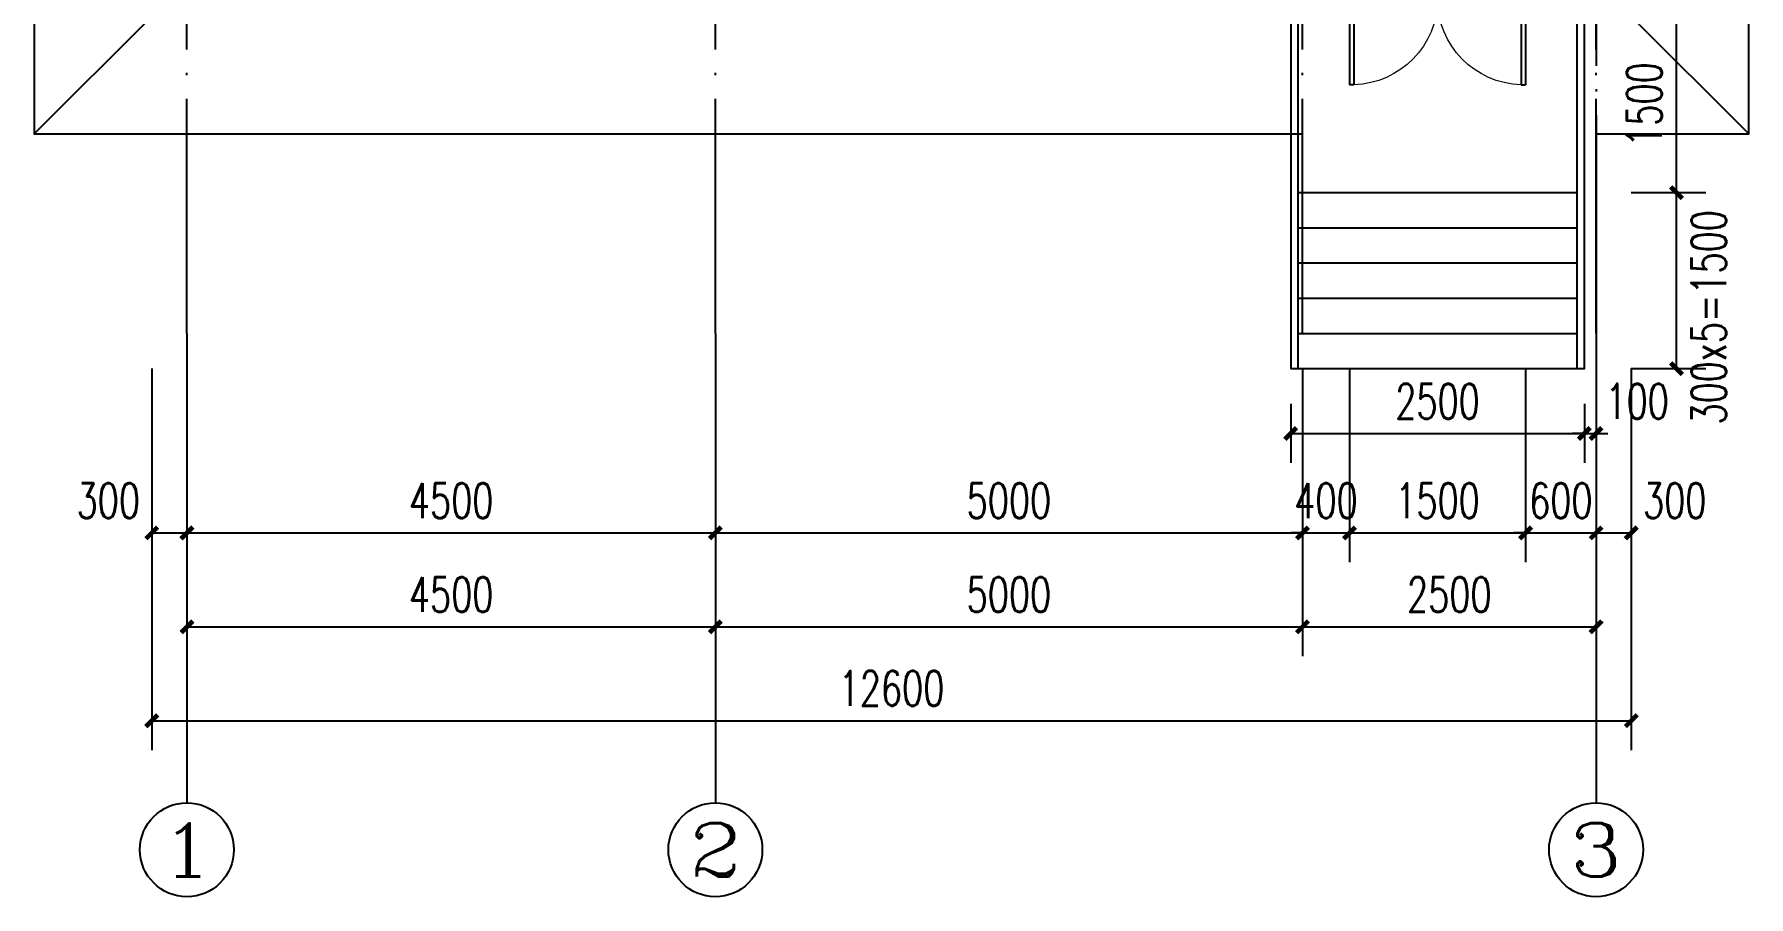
# Model space of a CAD drawing. Extents: x 5066963 to 5185393, y -485691 to -238129.
# Drawn here: x 5114047 to 5128647, y -398160 to -390811 of the extents above; entities that cross this region are included whole.
import ezdxf
from ezdxf.enums import TextEntityAlignment as Align

# ---------------------------------------------------------------- set-up
doc = ezdxf.new("R2010")
doc.units = 0
doc.header["$LTSCALE"] = 1000
doc.header["$MEASUREMENT"] = 0
doc.linetypes.add('DOTE', pattern=[2.42, 2, -0.2, 0.02, -0.2])
doc.layers.get('0').update_dxf_attribs({"linetype": 'CONTINUOUS'})
doc.layers.get('Defpoints').update_dxf_attribs({"linetype": 'CONTINUOUS'})
for name, color, linetype in [('AXIS', 3, 'CONTINUOUS'), ('AXIS_TEXT', 7, 'CONTINUOUS'), ('DOTE', 252, 'CONTINUOUS'), ('PUB_DIM', 3, 'CONTINUOUS'), ('STAIR', 5, 'CONTINUOUS'), ('WINDOW', 4, 'CONTINUOUS'), ('WINDOW_TEXT', 7, 'CONTINUOUS')]:
    doc.layers.add(name, color=color, linetype=linetype)
doc.styles.add('_TCH_AXIS', font='COMPLEX', dxfattribs={"bigfont": 'GBCBIG'})
doc.styles.add('_TCH_DIM_T3', font='SIMPLEX', dxfattribs={"width": 0.705882, "bigfont": 'GBCBIG'})
doc.styles.add('_TCH_WINDOW', font='SIMPLEX', dxfattribs={"height": 3.5, "bigfont": 'GBCBIG'})
doc.styles.add('COMPLEX', font='COMPLEX')
doc.dimstyles.new('_TCH_ARCH&&100', dxfattribs={"dimtxt": 297.5, "dimasz": 100, "dimexe": 250, "dimexo": 300, "dimgap": 126.25, "dimtad": 1, "dimdec": 0, "dimzin": 0, "dimdsep": 46, "dimtxsty": '_TCH_DIM_T3', "dimblk": 'ARCHTICK', "dimcen": 0.09, "dimclrt": 7, "dimazin": 2, "dimtfac": 1, "dimtdec": 0, "dimtix": 1, "dimtmove": 2, "dimatfit": 3, "dimfxl": 0, "dimtolj": 1, "dimtzin": 0, "dimarcsym": 0})

# ---------------------------------------------------------------- blocks, each defined once
blk = doc.blocks.new('_ArchTick')
at = {"color": 0, "linetype": 'ByBlock', "const_width": 0.4}
blk.add_lwpolyline([(-0.5, -0.5), (0.5, 0.5)], dxfattribs=at)
blk = doc.blocks.new('*D42')
at = {"layer": 'Defpoints', "color": 0}
for p in [(5124747, -393660), (5127247, -393660), (5127247, -394213)]:
    blk.add_point(p, dxfattribs=at)
at = {"layer": 'PUB_DIM', "color": 0, "lineweight": -2}
for p, q in [((5124747, -393960), (5124747, -394463)), ((5127247, -393960), (5127247, -394463)), ((5124747, -394213), (5127247, -394213))]:
    blk.add_line(p, q, dxfattribs=at)
at = {"layer": 'PUB_DIM', "color": 0, "lineweight": -2, "xscale": 100, "yscale": 100, "zscale": 100, "rotation": 180}
blk.add_blockref('_ArchTick', (5124747, -394213), dxfattribs=at)
at = {"layer": 'PUB_DIM', "color": 0, "lineweight": -2, "xscale": 100, "yscale": 100, "zscale": 100}
blk.add_blockref('_ArchTick', (5127247, -394213), dxfattribs=at)
at = {"layer": 'PUB_DIM', "color": 7, "insert": (5125997, -393938), "char_height": 297.5, "attachment_point": 5, "style": '_TCH_DIM_T3'}
blk.add_mtext('\\A1;2500', dxfattribs=at)
blk = doc.blocks.new('*D43')
at = {"layer": 'Defpoints', "color": 0}
for p in [(5127247, -393660), (5127347, -393660), (5127347, -394213)]:
    blk.add_point(p, dxfattribs=at)
at = {"layer": 'PUB_DIM', "color": 0, "lineweight": -2}
for p, q in [((5127247, -393960), (5127247, -394463)), ((5127347, -393960), (5127347, -394463)), ((5127247, -394213), (5127147, -394213)), ((5127247, -394213), (5127347, -394213)), ((5127347, -394213), (5127447, -394213))]:
    blk.add_line(p, q, dxfattribs=at)
at = {"layer": 'PUB_DIM', "color": 0, "lineweight": -2, "xscale": 100, "yscale": 100, "zscale": 100}
blk.add_blockref('_ArchTick', (5127247, -394213), dxfattribs=at)
at = {"layer": 'PUB_DIM', "color": 0, "lineweight": -2, "xscale": 100, "yscale": 100, "zscale": 100, "rotation": 180}
blk.add_blockref('_ArchTick', (5127347, -394213), dxfattribs=at)
at = {"layer": 'PUB_DIM', "color": 7, "insert": (5127697, -393938), "char_height": 297.5, "attachment_point": 5, "style": '_TCH_DIM_T3'}
blk.add_mtext('\\A1;100', dxfattribs=at)
blk = doc.blocks.new('*D49')
at = {"layer": 'AXIS', "color": 0, "lineweight": -2}
for p, q in [((5115047, -393660), (5115047, -395310)), ((5115347, -393660), (5115347, -395310)), ((5115047, -395060), (5115347, -395060))]:
    blk.add_line(p, q, dxfattribs=at)
at = {"layer": 'Defpoints', "color": 0}
for p in [(5115047, -393360), (5115347, -393360), (5115347, -395060)]:
    blk.add_point(p, dxfattribs=at)
at = {"layer": 'AXIS', "color": 0, "lineweight": -2, "xscale": 100, "yscale": 100, "zscale": 100, "rotation": 180}
blk.add_blockref('_ArchTick', (5115047, -395060), dxfattribs=at)
at = {"layer": 'AXIS', "color": 0, "lineweight": -2, "xscale": 100, "yscale": 100, "zscale": 100}
blk.add_blockref('_ArchTick', (5115347, -395060), dxfattribs=at)
at = {"layer": 'AXIS', "color": 7, "insert": (5114677, -394785), "char_height": 297.5, "attachment_point": 5, "style": '_TCH_DIM_T3'}
blk.add_mtext('\\A1;300', dxfattribs=at)
blk = doc.blocks.new('*D50')
at = {"layer": 'AXIS', "color": 0, "lineweight": -2}
for p, q in [((5115347, -393660), (5115347, -395310)), ((5119847, -393660), (5119847, -395310)), ((5115347, -395060), (5119847, -395060))]:
    blk.add_line(p, q, dxfattribs=at)
at = {"layer": 'Defpoints', "color": 0}
for p in [(5115347, -393360), (5119847, -393360), (5119847, -395060)]:
    blk.add_point(p, dxfattribs=at)
at = {"layer": 'AXIS', "color": 0, "lineweight": -2, "xscale": 100, "yscale": 100, "zscale": 100, "rotation": 180}
blk.add_blockref('_ArchTick', (5115347, -395060), dxfattribs=at)
at = {"layer": 'AXIS', "color": 0, "lineweight": -2, "xscale": 100, "yscale": 100, "zscale": 100}
blk.add_blockref('_ArchTick', (5119847, -395060), dxfattribs=at)
at = {"layer": 'AXIS', "color": 7, "insert": (5117597, -394785), "char_height": 297.5, "attachment_point": 5, "style": '_TCH_DIM_T3'}
blk.add_mtext('\\A1;4500', dxfattribs=at)
blk = doc.blocks.new('*D51')
at = {"layer": 'AXIS', "color": 0, "lineweight": -2}
for p, q in [((5119847, -393660), (5119847, -395310)), ((5124847, -393660), (5124847, -395310)), ((5119847, -395060), (5124847, -395060))]:
    blk.add_line(p, q, dxfattribs=at)
at = {"layer": 'Defpoints', "color": 0}
for p in [(5119847, -393360), (5124847, -393360), (5124847, -395060)]:
    blk.add_point(p, dxfattribs=at)
at = {"layer": 'AXIS', "color": 0, "lineweight": -2, "xscale": 100, "yscale": 100, "zscale": 100, "rotation": 180}
blk.add_blockref('_ArchTick', (5119847, -395060), dxfattribs=at)
at = {"layer": 'AXIS', "color": 0, "lineweight": -2, "xscale": 100, "yscale": 100, "zscale": 100}
blk.add_blockref('_ArchTick', (5124847, -395060), dxfattribs=at)
at = {"layer": 'AXIS', "color": 7, "insert": (5122347, -394785), "char_height": 297.5, "attachment_point": 5, "style": '_TCH_DIM_T3'}
blk.add_mtext('\\A1;5000', dxfattribs=at)
blk = doc.blocks.new('*D52')
at = {"layer": 'AXIS', "color": 0, "lineweight": -2}
for p, q in [((5124847, -393660), (5124847, -395310)), ((5125247, -393660), (5125247, -395310)), ((5124847, -395060), (5124747, -395060)), ((5124847, -395060), (5125247, -395060)), ((5125247, -395060), (5125347, -395060))]:
    blk.add_line(p, q, dxfattribs=at)
at = {"layer": 'Defpoints', "color": 0}
for p in [(5124847, -393360), (5125247, -393360), (5125247, -395060)]:
    blk.add_point(p, dxfattribs=at)
at = {"layer": 'AXIS', "color": 0, "lineweight": -2, "xscale": 100, "yscale": 100, "zscale": 100}
blk.add_blockref('_ArchTick', (5124847, -395060), dxfattribs=at)
at = {"layer": 'AXIS', "color": 0, "lineweight": -2, "xscale": 100, "yscale": 100, "zscale": 100, "rotation": 180}
blk.add_blockref('_ArchTick', (5125247, -395060), dxfattribs=at)
at = {"layer": 'AXIS', "color": 7, "insert": (5125047, -394785), "char_height": 297.5, "attachment_point": 5, "style": '_TCH_DIM_T3'}
blk.add_mtext('\\A1;400', dxfattribs=at)
blk = doc.blocks.new('*D53')
at = {"layer": 'AXIS', "color": 0, "lineweight": -2}
for p, q in [((5125247, -393660), (5125247, -395310)), ((5126747, -393660), (5126747, -395310)), ((5125247, -395060), (5126747, -395060))]:
    blk.add_line(p, q, dxfattribs=at)
at = {"layer": 'Defpoints', "color": 0}
for p in [(5125247, -393360), (5126747, -393360), (5126747, -395060)]:
    blk.add_point(p, dxfattribs=at)
at = {"layer": 'AXIS', "color": 0, "lineweight": -2, "xscale": 100, "yscale": 100, "zscale": 100, "rotation": 180}
blk.add_blockref('_ArchTick', (5125247, -395060), dxfattribs=at)
at = {"layer": 'AXIS', "color": 0, "lineweight": -2, "xscale": 100, "yscale": 100, "zscale": 100}
blk.add_blockref('_ArchTick', (5126747, -395060), dxfattribs=at)
at = {"layer": 'AXIS', "color": 7, "insert": (5125997, -394785), "char_height": 297.5, "attachment_point": 5, "style": '_TCH_DIM_T3'}
blk.add_mtext('\\A1;1500', dxfattribs=at)
blk = doc.blocks.new('*D54')
at = {"layer": 'AXIS', "color": 0, "lineweight": -2}
for p, q in [((5126747, -393660), (5126747, -395310)), ((5127347, -393660), (5127347, -395310)), ((5126747, -395060), (5126647, -395060)), ((5126747, -395060), (5127347, -395060)), ((5127347, -395060), (5127447, -395060))]:
    blk.add_line(p, q, dxfattribs=at)
at = {"layer": 'Defpoints', "color": 0}
for p in [(5126747, -393360), (5127347, -393360), (5127347, -395060)]:
    blk.add_point(p, dxfattribs=at)
at = {"layer": 'AXIS', "color": 0, "lineweight": -2, "xscale": 100, "yscale": 100, "zscale": 100}
blk.add_blockref('_ArchTick', (5126747, -395060), dxfattribs=at)
at = {"layer": 'AXIS', "color": 0, "lineweight": -2, "xscale": 100, "yscale": 100, "zscale": 100, "rotation": 180}
blk.add_blockref('_ArchTick', (5127347, -395060), dxfattribs=at)
at = {"layer": 'AXIS', "color": 7, "insert": (5127047, -394785), "char_height": 297.5, "attachment_point": 5, "style": '_TCH_DIM_T3'}
blk.add_mtext('\\A1;600', dxfattribs=at)
blk = doc.blocks.new('*D55')
at = {"layer": 'AXIS', "color": 0, "lineweight": -2}
for p, q in [((5127347, -393660), (5127347, -395310)), ((5127647, -393660), (5127647, -395310)), ((5127347, -395060), (5127647, -395060))]:
    blk.add_line(p, q, dxfattribs=at)
at = {"layer": 'Defpoints', "color": 0}
for p in [(5127347, -393360), (5127647, -393360), (5127647, -395060)]:
    blk.add_point(p, dxfattribs=at)
at = {"layer": 'AXIS', "color": 0, "lineweight": -2, "xscale": 100, "yscale": 100, "zscale": 100, "rotation": 180}
blk.add_blockref('_ArchTick', (5127347, -395060), dxfattribs=at)
at = {"layer": 'AXIS', "color": 0, "lineweight": -2, "xscale": 100, "yscale": 100, "zscale": 100}
blk.add_blockref('_ArchTick', (5127647, -395060), dxfattribs=at)
at = {"layer": 'AXIS', "color": 7, "insert": (5128017, -394785), "char_height": 297.5, "attachment_point": 5, "style": '_TCH_DIM_T3'}
blk.add_mtext('\\A1;300', dxfattribs=at)
blk = doc.blocks.new('*D57')
at = {"layer": 'Defpoints', "color": 0}
for p in [(5127347, -390660), (5128032, -390660), (5127347, -392160)]:
    blk.add_point(p, dxfattribs=at)
at = {"layer": 'PUB_DIM', "color": 0, "lineweight": -2}
for p, q in [((5127647, -390660), (5128282, -390660)), ((5128032, -392160), (5128032, -390660)), ((5127647, -392160), (5128282, -392160))]:
    blk.add_line(p, q, dxfattribs=at)
at = {"layer": 'PUB_DIM', "color": 0, "lineweight": -2, "xscale": 100, "yscale": 100, "zscale": 100}
for p, rotation in [((5128032, -390660), 90), ((5128032, -392160), 270)]:
    blk.add_blockref('_ArchTick', p, dxfattribs=dict(at, rotation=rotation))
at = {"layer": 'PUB_DIM', "color": 7, "insert": (5127757, -391410), "char_height": 297.5, "attachment_point": 5, "rotation": 90, "style": '_TCH_DIM_T3'}
blk.add_mtext('\\A1;1500', dxfattribs=at)
blk = doc.blocks.new('*D58')
at = {"layer": 'Defpoints', "color": 0}
for p in [(5127347, -392160), (5128032, -392160), (5127347, -393660)]:
    blk.add_point(p, dxfattribs=at)
at = {"layer": 'PUB_DIM', "color": 0, "lineweight": -2}
for p, q in [((5127647, -392160), (5128282, -392160)), ((5128032, -393660), (5128032, -392160)), ((5127647, -393660), (5128282, -393660))]:
    blk.add_line(p, q, dxfattribs=at)
at = {"layer": 'PUB_DIM', "color": 0, "lineweight": -2, "xscale": 100, "yscale": 100, "zscale": 100}
for p, rotation in [((5128032, -392160), 90), ((5128032, -393660), 270)]:
    blk.add_blockref('_ArchTick', p, dxfattribs=dict(at, rotation=rotation))
at = {"layer": 'PUB_DIM', "color": 7, "insert": (5128307, -393223), "char_height": 297.5, "attachment_point": 5, "rotation": 90, "style": '_TCH_DIM_T3'}
blk.add_mtext('\\A1;300x5=1500', dxfattribs=at)
blk = doc.blocks.new('$DorLib2D$00000002')
for p, q in [((-0.5, 0), (-0.5, 0.4875)), ((-0.475, 0.4875), (-0.5, 0.4875)), ((-0.475, 0), (-0.475, 0.4875)), ((0.475, 0), (0.475, 0.4875)), ((0.475, 0.4875), (0.5, 0.4875)), ((0.5, 0), (0.5, 0.4875)), ((-0.5, 0), (-0.475, 0)), ((0.5, 0), (0.475, 0))]:
    blk.add_line(p, q)
at = {"lineweight": 13}
for centre, start, end in [((-0.4875, 0), 0, 88.53072), ((0.4875, 0), 91.46928, 180)]:
    blk.add_arc(centre, 0.4875, start, end, dxfattribs=at)
blk = doc.blocks.new('*D224')
at = {"layer": 'AXIS', "color": 0, "lineweight": -2}
for p, q in [((5115347, -393660), (5115347, -396110)), ((5119847, -393660), (5119847, -396110)), ((5115347, -395860), (5119847, -395860))]:
    blk.add_line(p, q, dxfattribs=at)
at = {"layer": 'Defpoints', "color": 0}
for p in [(5115347, -393360), (5119847, -393360), (5119847, -395860)]:
    blk.add_point(p, dxfattribs=at)
at = {"layer": 'AXIS', "color": 0, "lineweight": -2, "xscale": 100, "yscale": 100, "zscale": 100, "rotation": 180}
blk.add_blockref('_ArchTick', (5115347, -395860), dxfattribs=at)
at = {"layer": 'AXIS', "color": 0, "lineweight": -2, "xscale": 100, "yscale": 100, "zscale": 100}
blk.add_blockref('_ArchTick', (5119847, -395860), dxfattribs=at)
at = {"layer": 'AXIS', "color": 7, "insert": (5117597, -395585), "char_height": 297.5, "attachment_point": 5, "style": '_TCH_DIM_T3'}
blk.add_mtext('\\A1;4500', dxfattribs=at)
blk = doc.blocks.new('*D225')
at = {"layer": 'AXIS', "color": 0, "lineweight": -2}
for p, q in [((5119847, -393660), (5119847, -396110)), ((5124847, -393660), (5124847, -396110)), ((5119847, -395860), (5124847, -395860))]:
    blk.add_line(p, q, dxfattribs=at)
at = {"layer": 'Defpoints', "color": 0}
for p in [(5119847, -393360), (5124847, -393360), (5124847, -395860)]:
    blk.add_point(p, dxfattribs=at)
at = {"layer": 'AXIS', "color": 0, "lineweight": -2, "xscale": 100, "yscale": 100, "zscale": 100, "rotation": 180}
blk.add_blockref('_ArchTick', (5119847, -395860), dxfattribs=at)
at = {"layer": 'AXIS', "color": 0, "lineweight": -2, "xscale": 100, "yscale": 100, "zscale": 100}
blk.add_blockref('_ArchTick', (5124847, -395860), dxfattribs=at)
at = {"layer": 'AXIS', "color": 7, "insert": (5122347, -395585), "char_height": 297.5, "attachment_point": 5, "style": '_TCH_DIM_T3'}
blk.add_mtext('\\A1;5000', dxfattribs=at)
blk = doc.blocks.new('*D226')
at = {"layer": 'AXIS', "color": 0, "lineweight": -2}
for p, q in [((5124847, -393660), (5124847, -396110)), ((5127347, -393660), (5127347, -396110)), ((5124847, -395860), (5127347, -395860))]:
    blk.add_line(p, q, dxfattribs=at)
at = {"layer": 'Defpoints', "color": 0}
for p in [(5124847, -393360), (5127347, -393360), (5127347, -395860)]:
    blk.add_point(p, dxfattribs=at)
at = {"layer": 'AXIS', "color": 0, "lineweight": -2, "xscale": 100, "yscale": 100, "zscale": 100, "rotation": 180}
blk.add_blockref('_ArchTick', (5124847, -395860), dxfattribs=at)
at = {"layer": 'AXIS', "color": 0, "lineweight": -2, "xscale": 100, "yscale": 100, "zscale": 100}
blk.add_blockref('_ArchTick', (5127347, -395860), dxfattribs=at)
at = {"layer": 'AXIS', "color": 7, "insert": (5126097, -395585), "char_height": 297.5, "attachment_point": 5, "style": '_TCH_DIM_T3'}
blk.add_mtext('\\A1;2500', dxfattribs=at)
blk = doc.blocks.new('*D227')
at = {"layer": 'AXIS', "color": 0, "lineweight": -2}
for p, q in [((5115047, -393660), (5115047, -396910)), ((5127647, -393660), (5127647, -396910)), ((5115047, -396660), (5127647, -396660))]:
    blk.add_line(p, q, dxfattribs=at)
at = {"layer": 'Defpoints', "color": 0}
for p in [(5115047, -393360), (5127647, -393360), (5127647, -396660)]:
    blk.add_point(p, dxfattribs=at)
at = {"layer": 'AXIS', "color": 0, "lineweight": -2, "xscale": 100, "yscale": 100, "zscale": 100, "rotation": 180}
blk.add_blockref('_ArchTick', (5115047, -396660), dxfattribs=at)
at = {"layer": 'AXIS', "color": 0, "lineweight": -2, "xscale": 100, "yscale": 100, "zscale": 100}
blk.add_blockref('_ArchTick', (5127647, -396660), dxfattribs=at)
at = {"layer": 'AXIS', "color": 7, "insert": (5121347, -396385), "char_height": 297.5, "attachment_point": 5, "style": '_TCH_DIM_T3'}
blk.add_mtext('\\A1;12600', dxfattribs=at)
blk = doc.blocks.new('_AXISO')
blk.add_circle((0, 0), 0.5)
at = {"layer": 'AXIS_TEXT', "style": 'COMPLEX', "width": 1.041667}
blk.add_attdef('A', text='', height=0.56, dxfattribs=at).set_placement((-0.25, -0.28), (0.25, -0.28), align=Align.FIT)

msp = doc.modelspace()

# ---------------------------------------------------------------- linework, layer by layer
at = {"layer": 'AXIS', "color": 0}
for p, q in [((5115346.8, -393359.9), (5115346.8, -397359.9)), ((5119846.8, -393359.9), (5119846.8, -397359.9)), ((5127346.8, -393359.9), (5127346.8, -397359.9))]:
    msp.add_line(p, q, dxfattribs=at)
at = {"layer": 'DOTE', "linetype": 'DOTE'}
for p, q in [((5127346.8, -374559.9), (5127346.8, -394959.9)), ((5115346.8, -393359.9), (5115346.8, -375359.9)), ((5119846.8, -393359.9), (5119846.8, -375359.9)), ((5127346.8, -393359.9), (5127346.8, -375359.9)), ((5124847.1, -393359.9), (5124847.1, -387382.3)), ((5124846.8, -393359.9), (5124846.8, -387859.9))]:
    msp.add_line(p, q, dxfattribs=at)
at = {"layer": 'STAIR'}
for p, q in [((5114046.8, -391659.9), (5115046.8, -390659.9)), ((5128646.8, -391659.9), (5127646.8, -390659.9)), ((5124807.1, -392159.9), (5127187.1, -392159.9)), ((5124807.1, -392459.9), (5127187.1, -392459.9)), ((5124807.1, -392759.9), (5127187.1, -392759.9)), ((5124807.1, -393059.9), (5127187.1, -393059.9)), ((5124807.1, -393359.9), (5127187.1, -393359.9))]:
    msp.add_line(p, q, dxfattribs=at)
for points in [[(5114046.8, -390359.9), (5114046.8, -391659.9), (5124847.1, -391659.9)], [(5127347.1, -391659.9), (5128646.8, -391659.9), (5128646.8, -390359.6)], [(5124747.1, -390659.9), (5124747.1, -393659.9), (5127247.1, -393659.9), (5127247.1, -390659.9)], [(5124807.1, -390659.9), (5124807.1, -393659.9)], [(5127187.1, -393659.9), (5127187.1, -390659.9)]]:
    msp.add_lwpolyline(points, dxfattribs=at)

# ---------------------------------------------------------------- block references
at = {"layer": 'AXIS', "color": 0}
ref = msp.add_blockref('_AXISO', (5115346.8, -397759.9), dxfattribs=dict(at, xscale=800, yscale=800, zscale=800))
ref.add_attrib('A', '1', dxfattribs={"layer": 'AXIS_TEXT', "color": 0, "height": 452.5, "style": '_TCH_AXIS', "width": 2.333333}).set_placement((5115120.6, -397986.2), (5115573.1, -397986.2), align=Align.FIT)
ref = msp.add_blockref('_AXISO', (5119846.8, -397759.9), dxfattribs=dict(at, xscale=800, yscale=800, zscale=800))
ref.add_attrib('A', '2', dxfattribs={"layer": 'AXIS_TEXT', "color": 0, "height": 452.5, "style": '_TCH_AXIS', "width": 1.5}).set_placement((5119620.6, -397986.2), (5120073.1, -397986.2), align=Align.FIT)
ref = msp.add_blockref('_AXISO', (5127346.8, -397759.9), dxfattribs=dict(at, xscale=800, yscale=800, zscale=800))
ref.add_attrib('A', '3', dxfattribs={"layer": 'AXIS_TEXT', "color": 0, "height": 452.5, "style": '_TCH_AXIS', "width": 1.5}).set_placement((5127120.6, -397986.2), (5127573.1, -397986.2), align=Align.FIT)
at = {"layer": 'WINDOW'}
ref = msp.add_blockref('$DorLib2D$00000002', (5125997.1, -390509.9), dxfattribs=dict(at, xscale=1500, yscale=-1500, zscale=1500))
ref.add_attrib('A', 'KBTM-1', (5125422.1, -390404.4), dxfattribs={"layer": 'WINDOW_TEXT', "height": 297.5, "style": '_TCH_WINDOW', "width": 0.705882})

# ---------------------------------------------------------------- dimensions: what is measured, and where the dimension line sits
at = {"layer": 'AXIS', "color": 0}
for base, p1, p2, picture, middle in [((5115346.8, -395059.9), (5115046.8, -393359.9), (5115346.8, -393359.9), '*D49', (5114676.8, -394784.9)), ((5127646.8, -395059.9), (5127346.8, -393359.9), (5127646.8, -393359.9), '*D55', (5128016.8, -394784.9))]:
    dim = msp.add_linear_dim(base=base, p1=p1, p2=p2, angle=0, dimstyle='_TCH_ARCH&&100', dxfattribs=at)
    dim.commit()
    dim.dimension.update_dxf_attribs({"geometry": picture, "text_midpoint": middle, "dimtype": 129})
for p1, p2, distance, picture, middle in [((5115046.8, -393359.9), (5127646.8, -393359.9), -3300, '*D227', (5121346.8, -396384.9)), ((5115346.8, -393359.9), (5119846.8, -393359.9), -1700, '*D50', (5117596.8, -394784.9)), ((5115346.8, -393359.9), (5119846.8, -393359.9), -2500, '*D224', (5117596.8, -395584.9)), ((5119846.8, -393359.9), (5124846.8, -393359.9), -1700, '*D51', (5122346.8, -394784.9)), ((5119846.8, -393359.9), (5124846.8, -393359.9), -2500, '*D225', (5122346.8, -395584.9)), ((5124846.8, -393359.9), (5125247.1, -393359.9), -1700, '*D52', (5125047, -394784.9)), ((5124846.8, -393359.9), (5127346.8, -393359.9), -2500, '*D226', (5126096.8, -395584.9)), ((5125247.1, -393359.9), (5126747.1, -393359.9), -1700, '*D53', (5125997.1, -394784.9)), ((5126747.1, -393359.9), (5127346.8, -393359.9), -1700, '*D54', (5127047, -394784.9))]:
    dim = msp.add_aligned_dim(p1=p1, p2=p2, distance=distance, dimstyle='_TCH_ARCH&&100', dxfattribs=at)
    dim.commit()
    dim.dimension.update_dxf_attribs({"geometry": picture, "text_midpoint": middle})
at = {"layer": 'PUB_DIM', "color": 0}
for p1, p2, distance, picture, middle in [((5127347.1, -392159.9), (5127347.1, -390659.9), -684.8, '*D57', (5127756.9, -391409.9)), ((5124747.1, -393659.9), (5127247.1, -393659.9), -553.2, '*D42', (5125997.1, -393938.1))]:
    dim = msp.add_aligned_dim(p1=p1, p2=p2, distance=distance, dimstyle='_TCH_ARCH&&100', dxfattribs=at)
    dim.commit()
    dim.dimension.update_dxf_attribs({"geometry": picture, "text_midpoint": middle})
dim = msp.add_linear_dim(base=(5128031.9, -392159.9), p1=(5127347.1, -393659.9), p2=(5127347.1, -392159.9), angle=90, text='300x5=1500', dimstyle='_TCH_ARCH&&100', dxfattribs=at)
dim.commit()
dim.dimension.update_dxf_attribs({"geometry": '*D58', "text_midpoint": (5128306.9, -393222.9), "dimtype": 129})
dim = msp.add_linear_dim(base=(5127346.8, -394213.1), p1=(5127247.1, -393659.9), p2=(5127346.8, -393659.9), angle=0, dimstyle='_TCH_ARCH&&100', dxfattribs=at)
dim.commit()
dim.dimension.update_dxf_attribs({"geometry": '*D43', "text_midpoint": (5127696.8, -393938.1), "dimtype": 129})

doc.saveas('drawing.dxf')
